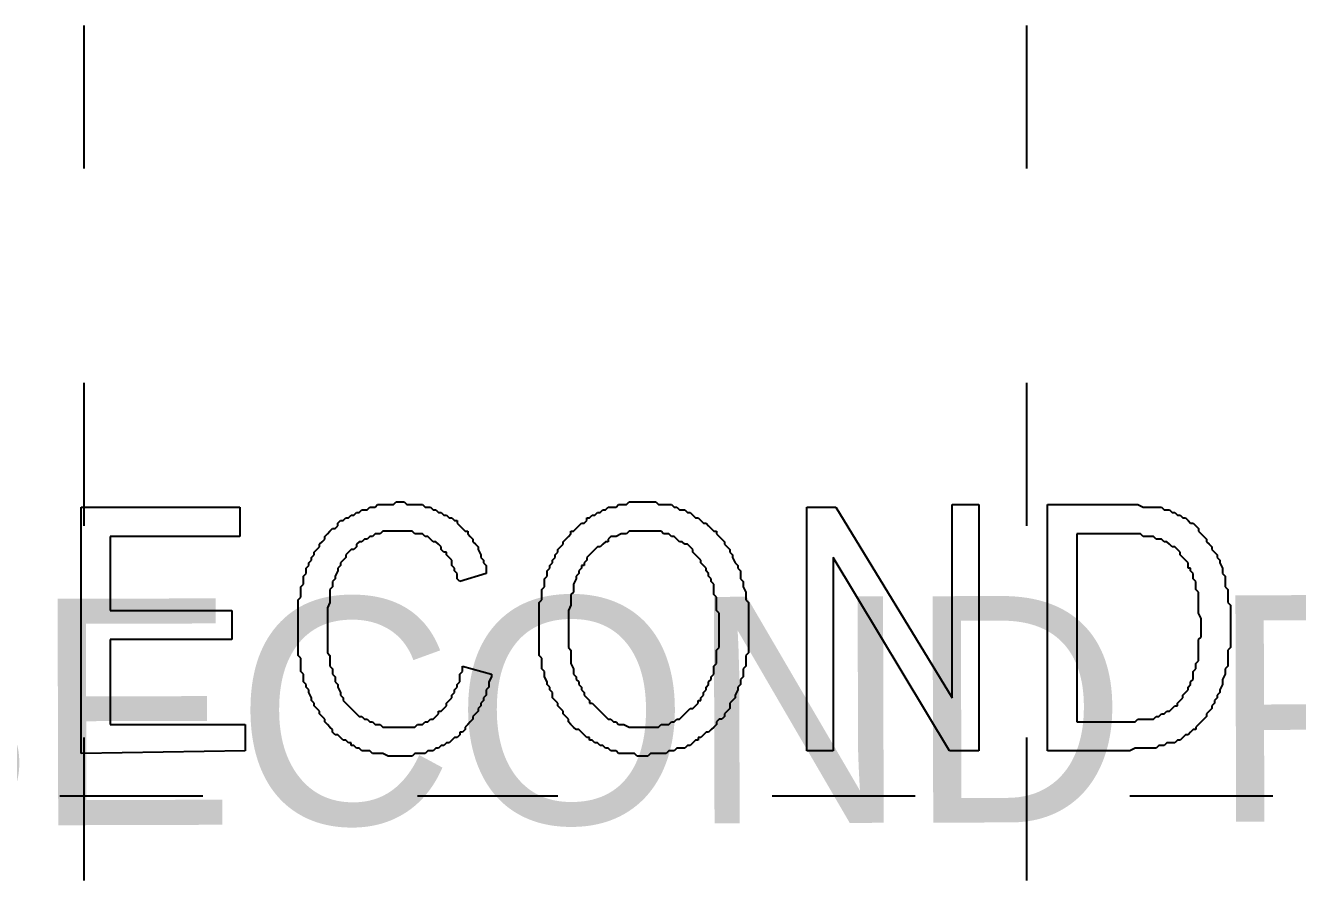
# Model space of a CAD drawing. Header units: millimetres. Extents: x 30 to 56197, y -4580 to 38782.
# Drawn here: x 5557 to 8383, y 5965 to 7865 of the extents above; entities that cross this region are included whole.
import ezdxf

# ---------------------------------------------------------------- set-up
doc = ezdxf.new("R2010")
doc.units = ezdxf.units.MM
doc.layers.add('A-ARCH-REF', color=8, linetype='CONTINUOUS')

msp = doc.modelspace()

# ---------------------------------------------------------------- linework, layer by layer
at = {"layer": 'A-ARCH-REF'}
for p, q in [((5686.2, 7865.4), (5686.2, 7547.6)), ((7781, 7865.4), (7781, 7547.6)), ((5686.2, 7071), (5686.2, 6753.3)), ((7781, 7071), (7781, 6753.3)), ((5680.3, 6247.2), (5680.3, 6794.4)), ((5680.3, 6794.4), (6033.4, 6794.4)), ((6033.4, 6794.4), (6033.4, 6729.7)), ((6298.2, 6782.7), (6304.1, 6788.6)), ((6304.1, 6788.6), (6310, 6788.6)), ((6310, 6788.6), (6315.9, 6788.6)), ((6315.9, 6788.6), (6321.7, 6794.4)), ((6321.7, 6794.4), (6327.6, 6794.4)), ((6327.6, 6794.4), (6333.5, 6794.4)), ((6333.5, 6794.4), (6339.4, 6800.3)), ((6339.4, 6800.3), (6345.3, 6800.3)), ((6345.3, 6800.3), (6351.2, 6800.3)), ((6351.2, 6800.3), (6362.9, 6800.3)), ((6362.9, 6800.3), (6368.8, 6800.3)), ((6368.8, 6800.3), (6374.7, 6800.3)), ((6374.7, 6800.3), (6380.6, 6806.2)), ((6380.6, 6806.2), (6386.5, 6806.2)), ((6386.5, 6806.2), (6392.3, 6806.2)), ((6392.3, 6806.2), (6398.2, 6806.2)), ((6398.2, 6806.2), (6404.1, 6800.3)), ((6404.1, 6800.3), (6410, 6800.3)), ((6410, 6800.3), (6421.8, 6800.3)), ((6421.8, 6800.3), (6427.7, 6800.3)), ((6427.7, 6800.3), (6433.5, 6800.3)), ((6433.5, 6800.3), (6439.4, 6800.3)), ((6439.4, 6800.3), (6445.3, 6794.4)), ((6445.3, 6794.4), (6451.2, 6794.4)), ((6451.2, 6794.4), (6457.1, 6794.4)), ((6457.1, 6794.4), (6463, 6788.6)), ((6463, 6788.6), (6468.8, 6788.6)), ((6468.8, 6788.6), (6474.7, 6782.7)), ((6833.7, 6782.7), (6839.6, 6788.6)), ((6839.6, 6788.6), (6845.4, 6788.6)), ((6845.4, 6788.6), (6851.3, 6794.4)), ((6851.3, 6794.4), (6857.2, 6794.4)), ((6857.2, 6794.4), (6869, 6794.4)), ((6869, 6794.4), (6874.9, 6800.3)), ((6874.9, 6800.3), (6880.7, 6800.3)), ((6880.7, 6800.3), (6886.6, 6800.3)), ((6886.6, 6800.3), (6892.5, 6800.3)), ((6892.5, 6800.3), (6898.4, 6806.2)), ((6898.4, 6806.2), (6904.3, 6806.2)), ((6904.3, 6806.2), (6916.1, 6806.2)), ((6916.1, 6806.2), (6921.9, 6806.2)), ((6921.9, 6806.2), (6927.8, 6806.2)), ((6927.8, 6806.2), (6939.6, 6806.2)), ((6939.6, 6806.2), (6945.5, 6806.2)), ((6945.5, 6806.2), (6951.4, 6806.2)), ((6951.4, 6806.2), (6957.2, 6806.2)), ((6957.2, 6806.2), (6963.1, 6800.3)), ((6963.1, 6800.3), (6969, 6800.3)), ((6969, 6800.3), (6980.8, 6800.3)), ((6980.8, 6800.3), (6986.7, 6800.3)), ((6986.7, 6800.3), (6992.5, 6800.3)), ((6992.5, 6800.3), (6998.4, 6794.4)), ((6998.4, 6794.4), (7004.3, 6794.4)), ((7004.3, 6794.4), (7010.2, 6788.6)), ((7010.2, 6788.6), (7016.1, 6788.6)), ((7016.1, 6788.6), (7022, 6788.6)), ((7022, 6788.6), (7027.9, 6782.7)), ((7292.7, 6253.1), (7292.7, 6794.4)), ((7292.7, 6794.4), (7357.4, 6794.4)), ((7357.4, 6794.4), (7616.3, 6370.8)), ((7616.3, 6370.8), (7616.3, 6800.3)), ((7616.3, 6800.3), (7675.1, 6800.3)), ((7675.1, 6800.3), (7675.1, 6253.1)), ((7828.1, 6253.1), (7828.1, 6800.3)), ((7828.1, 6800.3), (7998.8, 6800.3)), ((7998.8, 6800.3), (8004.7, 6800.3)), ((8004.7, 6800.3), (8016.4, 6800.3)), ((8016.4, 6800.3), (8022.3, 6800.3)), ((8022.3, 6800.3), (8028.2, 6800.3)), ((8028.2, 6800.3), (8040, 6794.4)), ((8040, 6794.4), (8045.8, 6794.4)), ((8045.8, 6794.4), (8051.7, 6794.4)), ((8051.7, 6794.4), (8057.6, 6794.4)), ((8057.6, 6794.4), (8063.5, 6794.4)), ((8063.5, 6794.4), (8069.4, 6794.4)), ((8069.4, 6794.4), (8075.3, 6794.4)), ((8075.3, 6794.4), (8081.2, 6794.4)), ((8081.2, 6794.4), (8087, 6788.6)), ((8087, 6788.6), (8092.9, 6788.6)), ((8092.9, 6788.6), (8098.8, 6788.6)), ((8098.8, 6788.6), (8104.7, 6782.7)), ((6251.1, 6759.1), (6257, 6765)), ((6251.1, 6753.3), (6251.1, 6759.1)), ((6257, 6765), (6262.9, 6765)), ((6262.9, 6765), (6268.8, 6770.9)), ((6268.8, 6770.9), (6274.7, 6770.9)), ((6274.7, 6770.9), (6280.5, 6776.8)), ((6280.5, 6776.8), (6286.4, 6776.8)), ((6286.4, 6776.8), (6292.3, 6782.7)), ((6292.3, 6782.7), (6298.2, 6782.7)), ((6474.7, 6782.7), (6480.6, 6782.7)), ((6480.6, 6782.7), (6486.5, 6776.8)), ((6486.5, 6776.8), (6492.4, 6776.8)), ((6492.4, 6776.8), (6498.3, 6770.9)), ((6498.3, 6770.9), (6504.1, 6770.9)), ((6504.1, 6770.9), (6510, 6765)), ((6510, 6765), (6515.9, 6765)), ((6515.9, 6765), (6515.9, 6759.1)), ((6515.9, 6759.1), (6521.8, 6753.3)), ((6786.6, 6753.3), (6792.5, 6759.1)), ((6792.5, 6759.1), (6798.4, 6759.1)), ((6798.4, 6759.1), (6804.3, 6765)), ((6804.3, 6765), (6804.3, 6770.9)), ((6804.3, 6770.9), (6810.1, 6770.9)), ((6810.1, 6770.9), (6816, 6776.8)), ((6816, 6776.8), (6821.9, 6776.8)), ((6821.9, 6776.8), (6827.8, 6782.7)), ((6827.8, 6782.7), (6833.7, 6782.7)), ((7027.9, 6782.7), (7033.7, 6782.7)), ((7033.7, 6782.7), (7039.6, 6776.8)), ((7039.6, 6776.8), (7045.5, 6770.9)), ((7045.5, 6770.9), (7051.4, 6770.9)), ((7051.4, 6770.9), (7057.3, 6765)), ((7057.3, 6765), (7063.2, 6759.1)), ((7063.2, 6759.1), (7069, 6759.1)), ((7069, 6759.1), (7074.9, 6753.3)), ((8104.7, 6782.7), (8110.6, 6782.7)), ((8110.6, 6782.7), (8116.5, 6776.8)), ((8116.5, 6776.8), (8122.3, 6776.8)), ((8122.3, 6776.8), (8128.2, 6770.9)), ((8128.2, 6770.9), (8134.1, 6770.9)), ((8134.1, 6770.9), (8140, 6765)), ((8140, 6765), (8145.9, 6759.1)), ((8145.9, 6759.1), (8151.8, 6759.1)), ((8151.8, 6759.1), (8157.6, 6753.3)), ((6033.4, 6729.7), (5745.1, 6729.7)), ((5745.1, 6729.7), (5745.1, 6565)), ((6221.7, 6729.7), (6227.6, 6735.6)), ((6221.7, 6723.8), (6221.7, 6729.7)), ((6227.6, 6735.6), (6233.5, 6741.5)), ((6233.5, 6741.5), (6239.4, 6747.4)), ((6239.4, 6747.4), (6245.2, 6747.4)), ((6245.2, 6747.4), (6251.1, 6753.3)), ((6321.7, 6729.7), (6315.9, 6723.8)), ((6327.6, 6729.7), (6321.7, 6729.7)), ((6333.5, 6735.6), (6327.6, 6729.7)), ((6339.4, 6735.6), (6333.5, 6735.6)), ((6345.3, 6735.6), (6339.4, 6735.6)), ((6351.2, 6741.5), (6345.3, 6735.6)), ((6362.9, 6741.5), (6351.2, 6741.5)), ((6368.8, 6741.5), (6362.9, 6741.5)), ((6374.7, 6741.5), (6368.8, 6741.5)), ((6380.6, 6741.5), (6374.7, 6741.5)), ((6386.5, 6741.5), (6380.6, 6741.5)), ((6398.2, 6741.5), (6386.5, 6741.5)), ((6404.1, 6741.5), (6398.2, 6741.5)), ((6410, 6741.5), (6404.1, 6741.5)), ((6415.9, 6741.5), (6410, 6741.5)), ((6421.8, 6735.6), (6415.9, 6741.5)), ((6427.7, 6735.6), (6421.8, 6735.6)), ((6439.4, 6735.6), (6427.7, 6735.6)), ((6445.3, 6729.7), (6439.4, 6735.6)), ((6451.2, 6729.7), (6445.3, 6729.7)), ((6457.1, 6723.8), (6451.2, 6729.7)), ((6521.8, 6753.3), (6527.7, 6747.4)), ((6527.7, 6747.4), (6533.6, 6741.5)), ((6533.6, 6741.5), (6539.5, 6741.5)), ((6539.5, 6741.5), (6539.5, 6735.6)), ((6539.5, 6735.6), (6545.3, 6729.7)), ((6545.3, 6729.7), (6551.2, 6723.8)), ((6757.2, 6723.8), (6763.1, 6729.7)), ((6763.1, 6729.7), (6768.9, 6735.6)), ((6768.9, 6735.6), (6768.9, 6741.5)), ((6768.9, 6741.5), (6774.8, 6741.5)), ((6774.8, 6741.5), (6780.7, 6747.4)), ((6780.7, 6747.4), (6786.6, 6753.3)), ((6857.2, 6729.7), (6851.3, 6723.8)), ((6863.1, 6729.7), (6857.2, 6729.7)), ((6869, 6729.7), (6863.1, 6729.7)), ((6880.7, 6735.6), (6869, 6729.7)), ((6886.6, 6735.6), (6880.7, 6735.6)), ((6892.5, 6735.6), (6886.6, 6735.6)), ((6898.4, 6741.5), (6892.5, 6735.6)), ((6904.3, 6741.5), (6898.4, 6741.5)), ((6910.2, 6741.5), (6904.3, 6741.5)), ((6916.1, 6741.5), (6910.2, 6741.5)), ((6921.9, 6741.5), (6916.1, 6741.5)), ((6927.8, 6741.5), (6921.9, 6741.5)), ((6933.7, 6741.5), (6927.8, 6741.5)), ((6939.6, 6741.5), (6933.7, 6741.5)), ((6951.4, 6741.5), (6939.6, 6741.5)), ((6957.2, 6741.5), (6951.4, 6741.5)), ((6963.1, 6741.5), (6957.2, 6741.5)), ((6969, 6741.5), (6963.1, 6741.5)), ((6974.9, 6735.6), (6969, 6741.5)), ((6980.8, 6735.6), (6974.9, 6735.6)), ((6986.7, 6735.6), (6980.8, 6735.6)), ((6992.5, 6729.7), (6986.7, 6735.6)), ((6998.4, 6729.7), (6992.5, 6729.7)), ((7004.3, 6723.8), (6998.4, 6729.7)), ((7074.9, 6753.3), (7080.8, 6747.4)), ((7080.8, 6747.4), (7086.7, 6741.5)), ((7086.7, 6741.5), (7092.6, 6741.5)), ((7092.6, 6741.5), (7092.6, 6735.6)), ((7092.6, 6735.6), (7098.5, 6729.7)), ((7098.5, 6729.7), (7104.4, 6723.8)), ((7998.8, 6735.6), (7892.9, 6735.6)), ((7892.9, 6735.6), (7892.9, 6317.8)), ((8010.5, 6735.6), (7998.8, 6735.6)), ((8016.4, 6735.6), (8010.5, 6735.6)), ((8028.2, 6735.6), (8016.4, 6735.6)), ((8034.1, 6735.6), (8028.2, 6735.6)), ((8040, 6729.7), (8034.1, 6735.6)), ((8045.8, 6729.7), (8040, 6729.7)), ((8051.7, 6729.7), (8045.8, 6729.7)), ((8057.6, 6729.7), (8051.7, 6729.7)), ((8063.5, 6729.7), (8057.6, 6729.7)), ((8069.4, 6723.8), (8063.5, 6729.7)), ((8157.6, 6753.3), (8163.5, 6747.4)), ((8163.5, 6747.4), (8163.5, 6741.5)), ((8163.5, 6741.5), (8169.4, 6735.6)), ((8169.4, 6735.6), (8175.3, 6729.7)), ((8175.3, 6729.7), (8181.2, 6723.8)), ((6198.2, 6694.4), (6204, 6700.3)), ((6204, 6700.3), (6209.9, 6706.2)), ((6209.9, 6712.1), (6215.8, 6717.9)), ((6209.9, 6706.2), (6209.9, 6712.1)), ((6215.8, 6717.9), (6221.7, 6723.8)), ((6280.5, 6700.3), (6274.7, 6694.4)), ((6286.4, 6700.3), (6280.5, 6700.3)), ((6292.3, 6706.2), (6286.4, 6700.3)), ((6298.2, 6717.9), (6292.3, 6712.1)), ((6292.3, 6712.1), (6292.3, 6706.2)), ((6304.1, 6717.9), (6298.2, 6717.9)), ((6310, 6723.8), (6304.1, 6717.9)), ((6315.9, 6723.8), (6310, 6723.8)), ((6463, 6717.9), (6457.1, 6723.8)), ((6468.8, 6717.9), (6463, 6717.9)), ((6474.7, 6712.1), (6468.8, 6717.9)), ((6480.6, 6706.2), (6474.7, 6712.1)), ((6480.6, 6700.3), (6480.6, 6706.2)), ((6486.5, 6694.4), (6480.6, 6700.3)), ((6551.2, 6723.8), (6551.2, 6717.9)), ((6551.2, 6717.9), (6557.1, 6712.1)), ((6557.1, 6712.1), (6563, 6706.2)), ((6563, 6706.2), (6563, 6700.3)), ((6563, 6700.3), (6568.9, 6688.5)), ((6739.5, 6700.3), (6745.4, 6706.2)), ((6739.5, 6694.4), (6739.5, 6700.3)), ((6745.4, 6706.2), (6751.3, 6712.1)), ((6751.3, 6717.9), (6757.2, 6723.8)), ((6751.3, 6712.1), (6751.3, 6717.9)), ((6821.9, 6700.3), (6816, 6694.4)), ((6827.8, 6706.2), (6821.9, 6700.3)), ((6833.7, 6706.2), (6827.8, 6706.2)), ((6839.6, 6712.1), (6833.7, 6706.2)), ((6845.4, 6717.9), (6839.6, 6712.1)), ((6851.3, 6717.9), (6845.4, 6717.9)), ((6851.3, 6723.8), (6851.3, 6717.9)), ((7010.2, 6717.9), (7004.3, 6723.8)), ((7016.1, 6717.9), (7010.2, 6717.9)), ((7022, 6712.1), (7016.1, 6717.9)), ((7027.9, 6712.1), (7022, 6712.1)), ((7033.7, 6706.2), (7027.9, 6712.1)), ((7039.6, 6700.3), (7033.7, 6706.2)), ((7039.6, 6694.4), (7039.6, 6700.3)), ((7104.4, 6723.8), (7110.2, 6717.9)), ((7110.2, 6717.9), (7110.2, 6712.1)), ((7110.2, 6712.1), (7116.1, 6706.2)), ((7116.1, 6706.2), (7122, 6700.3)), ((7122, 6700.3), (7122, 6694.4)), ((8075.3, 6723.8), (8069.4, 6723.8)), ((8081.2, 6723.8), (8075.3, 6723.8)), ((8087, 6717.9), (8081.2, 6723.8)), ((8092.9, 6717.9), (8087, 6717.9)), ((8098.8, 6712.1), (8092.9, 6717.9)), ((8104.7, 6706.2), (8098.8, 6712.1)), ((8110.6, 6706.2), (8104.7, 6706.2)), ((8116.5, 6700.3), (8110.6, 6706.2)), ((8122.3, 6694.4), (8116.5, 6700.3)), ((8181.2, 6723.8), (8181.2, 6717.9)), ((8181.2, 6717.9), (8187.1, 6712.1)), ((8187.1, 6712.1), (8193, 6706.2)), ((8193, 6706.2), (8193, 6700.3)), ((8193, 6700.3), (8198.8, 6694.4)), ((6186.4, 6670.9), (6192.3, 6676.8)), ((6192.3, 6682.6), (6198.2, 6688.5)), ((6192.3, 6676.8), (6192.3, 6682.6)), ((6198.2, 6688.5), (6198.2, 6694.4)), ((6262.9, 6676.8), (6257, 6670.9)), ((6268.8, 6682.6), (6262.9, 6676.8)), ((6274.7, 6694.4), (6268.8, 6688.5)), ((6268.8, 6688.5), (6268.8, 6682.6)), ((6492.4, 6694.4), (6486.5, 6694.4)), ((6492.4, 6688.5), (6492.4, 6694.4)), ((6498.3, 6682.6), (6492.4, 6688.5)), ((6504.1, 6676.8), (6498.3, 6682.6)), ((6504.1, 6665), (6504.1, 6676.8)), ((6568.9, 6688.5), (6568.9, 6682.6)), ((6568.9, 6682.6), (6574.8, 6676.8)), ((6574.8, 6676.8), (6574.8, 6670.9)), ((6727.8, 6676.8), (6733.6, 6682.6)), ((6727.8, 6670.9), (6727.8, 6676.8)), ((6733.6, 6688.5), (6739.5, 6694.4)), ((6733.6, 6682.6), (6733.6, 6688.5)), ((6804.3, 6676.8), (6798.4, 6670.9)), ((6810.1, 6688.5), (6804.3, 6682.6)), ((6804.3, 6682.6), (6804.3, 6676.8)), ((6816, 6694.4), (6810.1, 6688.5)), ((7045.5, 6688.5), (7039.6, 6694.4)), ((7051.4, 6682.6), (7045.5, 6688.5)), ((7057.3, 6676.8), (7051.4, 6682.6)), ((7057.3, 6670.9), (7057.3, 6676.8)), ((7122, 6694.4), (7127.9, 6688.5)), ((7127.9, 6688.5), (7127.9, 6682.6)), ((7127.9, 6682.6), (7133.8, 6670.9)), ((7610.4, 6253.1), (7351.5, 6682.6)), ((7351.5, 6682.6), (7351.5, 6253.1)), ((8122.3, 6688.5), (8122.3, 6694.4)), ((8128.2, 6682.6), (8122.3, 6688.5)), ((8134.1, 6676.8), (8128.2, 6682.6)), ((8140, 6670.9), (8134.1, 6676.8)), ((8198.8, 6694.4), (8204.7, 6688.5)), ((8204.7, 6688.5), (8204.7, 6682.6)), ((8204.7, 6682.6), (8210.6, 6676.8)), ((8210.6, 6676.8), (8210.6, 6670.9)), ((6174.6, 6641.5), (6180.5, 6647.3)), ((6180.5, 6659.1), (6186.4, 6665)), ((6180.5, 6653.2), (6180.5, 6659.1)), ((6180.5, 6647.3), (6180.5, 6653.2)), ((6186.4, 6665), (6186.4, 6670.9)), ((6251.1, 6653.2), (6245.2, 6641.5)), ((6257, 6665), (6251.1, 6659.1)), ((6251.1, 6659.1), (6251.1, 6653.2)), ((6257, 6670.9), (6257, 6665)), ((6510, 6659.1), (6504.1, 6665)), ((6510, 6653.2), (6510, 6659.1)), ((6515.9, 6647.3), (6510, 6653.2)), ((6515.9, 6635.6), (6515.9, 6647.3)), ((6580.6, 6647.3), (6521.8, 6629.7)), ((6574.8, 6670.9), (6580.6, 6665)), ((6580.6, 6665), (6580.6, 6653.2)), ((6580.6, 6653.2), (6580.6, 6647.3)), ((6716, 6653.2), (6721.9, 6659.1)), ((6716, 6647.3), (6716, 6653.2)), ((6716, 6641.5), (6716, 6647.3)), ((6721.9, 6665), (6727.8, 6670.9)), ((6721.9, 6659.1), (6721.9, 6665)), ((6786.6, 6647.3), (6780.7, 6641.5)), ((6792.5, 6659.1), (6786.6, 6653.2)), ((6786.6, 6653.2), (6786.6, 6647.3)), ((6798.4, 6665), (6792.5, 6665)), ((6792.5, 6665), (6792.5, 6659.1)), ((6798.4, 6670.9), (6798.4, 6665)), ((7063.2, 6665), (7057.3, 6670.9)), ((7069, 6659.1), (7063.2, 6665)), ((7069, 6653.2), (7069, 6659.1)), ((7074.9, 6647.3), (7069, 6653.2)), ((7074.9, 6641.5), (7074.9, 6647.3)), ((7133.8, 6670.9), (7139.7, 6665)), ((7139.7, 6665), (7139.7, 6659.1)), ((7139.7, 6659.1), (7145.5, 6653.2)), ((7145.5, 6653.2), (7145.5, 6641.5)), ((8140, 6665), (8140, 6670.9)), ((8140, 6659.1), (8140, 6665)), ((8145.9, 6659.1), (8140, 6659.1)), ((8145.9, 6653.2), (8145.9, 6659.1)), ((8151.8, 6647.3), (8145.9, 6653.2)), ((8151.8, 6641.5), (8151.8, 6647.3)), ((8210.6, 6670.9), (8216.5, 6659.1)), ((8216.5, 6659.1), (8216.5, 6653.2)), ((8216.5, 6653.2), (8216.5, 6647.3)), ((8216.5, 6647.3), (8222.4, 6641.5)), ((6168.7, 6617.9), (6174.6, 6623.8)), ((6168.7, 6612), (6168.7, 6617.9)), ((6174.6, 6629.7), (6174.6, 6641.5)), ((6174.6, 6623.8), (6174.6, 6629.7)), ((6239.4, 6617.9), (6233.5, 6612)), ((6245.2, 6635.6), (6239.4, 6629.7)), ((6239.4, 6629.7), (6239.4, 6623.8)), ((6239.4, 6623.8), (6239.4, 6617.9)), ((6245.2, 6641.5), (6245.2, 6635.6)), ((6521.8, 6629.7), (6515.9, 6635.6)), ((6704.2, 6612), (6710.1, 6617.9)), ((6710.1, 6635.6), (6716, 6641.5)), ((6710.1, 6623.8), (6710.1, 6635.6)), ((6710.1, 6617.9), (6710.1, 6623.8)), ((6780.7, 6635.6), (6774.8, 6623.8)), ((6774.8, 6623.8), (6774.8, 6617.9)), ((6774.8, 6617.9), (6774.8, 6612)), ((6780.7, 6641.5), (6780.7, 6635.6)), ((7080.8, 6635.6), (7074.9, 6641.5)), ((7080.8, 6629.7), (7080.8, 6635.6)), ((7086.7, 6623.8), (7080.8, 6629.7)), ((7086.7, 6617.9), (7086.7, 6623.8)), ((7086.7, 6606.1), (7086.7, 6617.9)), ((7145.5, 6641.5), (7145.5, 6635.6)), ((7145.5, 6635.6), (7151.4, 6629.7)), ((7151.4, 6629.7), (7151.4, 6623.8)), ((7151.4, 6623.8), (7151.4, 6617.9)), ((7151.4, 6617.9), (7157.3, 6606.1)), ((8151.8, 6635.6), (8151.8, 6641.5)), ((8157.6, 6629.7), (8151.8, 6635.6)), ((8157.6, 6617.9), (8157.6, 6629.7)), ((8157.6, 6612), (8157.6, 6617.9)), ((8222.4, 6641.5), (8222.4, 6635.6)), ((8222.4, 6635.6), (8222.4, 6623.8)), ((8222.4, 6623.8), (8222.4, 6617.9)), ((8222.4, 6617.9), (8228.3, 6612)), ((6162.9, 6588.5), (6168.7, 6594.4)), ((6162.9, 6582.6), (6162.9, 6588.5)), ((6168.7, 6606.1), (6168.7, 6612)), ((6168.7, 6594.4), (6168.7, 6606.1)), ((6233.5, 6612), (6233.5, 6600.3)), ((6233.5, 6600.3), (6233.5, 6594.4)), ((6233.5, 6594.4), (6233.5, 6588.5)), ((6233.5, 6588.5), (6233.5, 6582.6)), ((6698.3, 6582.6), (6704.2, 6588.5)), ((6704.2, 6606.1), (6704.2, 6612)), ((6704.2, 6600.3), (6704.2, 6606.1)), ((6704.2, 6588.5), (6704.2, 6600.3)), ((6774.8, 6606.1), (6768.9, 6600.3)), ((6768.9, 6600.3), (6768.9, 6588.5)), ((6768.9, 6588.5), (6768.9, 6582.6)), ((6774.8, 6612), (6774.8, 6606.1)), ((7086.7, 6600.3), (7086.7, 6606.1)), ((7092.6, 6594.4), (7086.7, 6600.3)), ((7092.6, 6588.5), (7092.6, 6594.4)), ((7092.6, 6576.7), (7092.6, 6588.5)), ((7157.3, 6606.1), (7157.3, 6600.3)), ((7157.3, 6600.3), (7157.3, 6594.4)), ((7157.3, 6594.4), (7157.3, 6588.5)), ((7157.3, 6588.5), (7163.2, 6582.6)), ((8163.5, 6606.1), (8157.6, 6612)), ((8163.5, 6600.3), (8163.5, 6606.1)), ((8163.5, 6588.5), (8163.5, 6600.3)), ((8163.5, 6582.6), (8163.5, 6588.5)), ((8228.3, 6612), (8228.3, 6606.1)), ((8228.3, 6606.1), (8228.3, 6600.3)), ((8228.3, 6600.3), (8228.3, 6588.5)), ((8228.3, 6588.5), (8228.3, 6582.6)), ((5745.1, 6565), (6015.7, 6565)), ((6015.7, 6565), (6015.7, 6500.2)), ((6162.9, 6576.7), (6162.9, 6582.6)), ((6162.9, 6565), (6162.9, 6576.7)), ((6162.9, 6559.1), (6162.9, 6565)), ((6162.9, 6553.2), (6162.9, 6559.1)), ((6233.5, 6582.6), (6227.6, 6570.8)), ((6227.6, 6570.8), (6227.6, 6565)), ((6227.6, 6565), (6227.6, 6559.1)), ((6227.6, 6559.1), (6227.6, 6553.2)), ((6698.3, 6576.7), (6698.3, 6582.6)), ((6698.3, 6565), (6698.3, 6576.7)), ((6698.3, 6559.1), (6698.3, 6565)), ((6698.3, 6553.2), (6698.3, 6559.1)), ((6768.9, 6576.7), (6763.1, 6565)), ((6763.1, 6565), (6763.1, 6559.1)), ((6763.1, 6559.1), (6763.1, 6547.3)), ((6768.9, 6582.6), (6768.9, 6576.7)), ((7092.6, 6570.8), (7092.6, 6576.7)), ((7092.6, 6565), (7092.6, 6570.8)), ((7098.5, 6559.1), (7092.6, 6565)), ((7098.5, 6547.3), (7098.5, 6559.1)), ((7163.2, 6582.6), (7163.2, 6570.8)), ((7163.2, 6570.8), (7163.2, 6565)), ((7163.2, 6565), (7163.2, 6559.1)), ((7163.2, 6559.1), (7163.2, 6547.3)), ((8163.5, 6576.7), (8163.5, 6582.6)), ((8163.5, 6565), (8163.5, 6576.7)), ((8163.5, 6559.1), (8163.5, 6565)), ((8169.4, 6547.3), (8163.5, 6559.1)), ((8228.3, 6582.6), (8234.1, 6576.7)), ((8234.1, 6576.7), (8234.1, 6565)), ((8234.1, 6565), (8234.1, 6559.1)), ((8234.1, 6559.1), (8234.1, 6553.2)), ((6162.9, 6541.4), (6162.9, 6553.2)), ((6162.9, 6535.5), (6162.9, 6541.4)), ((6162.9, 6523.8), (6162.9, 6535.5)), ((6227.6, 6553.2), (6227.6, 6541.4)), ((6227.6, 6541.4), (6227.6, 6535.5)), ((6227.6, 6535.5), (6227.6, 6529.6)), ((6227.6, 6529.6), (6227.6, 6517.9)), ((6698.3, 6541.4), (6698.3, 6553.2)), ((6698.3, 6535.5), (6698.3, 6541.4)), ((6698.3, 6523.8), (6698.3, 6535.5)), ((6763.1, 6547.3), (6763.1, 6541.4)), ((6763.1, 6541.4), (6763.1, 6529.6)), ((6763.1, 6529.6), (6763.1, 6523.8)), ((7098.5, 6541.4), (7098.5, 6547.3)), ((7098.5, 6535.5), (7098.5, 6541.4)), ((7098.5, 6523.8), (7098.5, 6535.5)), ((7163.2, 6547.3), (7163.2, 6541.4)), ((7163.2, 6541.4), (7163.2, 6535.5)), ((7163.2, 6535.5), (7163.2, 6523.8)), ((8169.4, 6541.4), (8169.4, 6547.3)), ((8169.4, 6529.7), (8169.4, 6541.4)), ((8169.4, 6523.8), (8169.4, 6529.7)), ((8234.1, 6553.2), (8234.1, 6541.4)), ((8234.1, 6541.4), (8234.1, 6535.5)), ((8234.1, 6535.5), (8234.1, 6529.7)), ((8234.1, 6529.7), (8234.1, 6523.8)), ((6162.9, 6517.9), (6162.9, 6523.8)), ((6162.9, 6512), (6162.9, 6517.9)), ((6162.9, 6506.1), (6162.9, 6512)), ((6162.9, 6494.3), (6162.9, 6506.1)), ((6227.6, 6517.9), (6227.6, 6512)), ((6227.6, 6512), (6227.6, 6500.2)), ((6698.3, 6517.9), (6698.3, 6523.8)), ((6698.3, 6512), (6698.3, 6517.9)), ((6698.3, 6506.1), (6698.3, 6512)), ((6698.3, 6494.3), (6698.3, 6506.1)), ((6763.1, 6523.8), (6763.1, 6517.9)), ((6763.1, 6517.9), (6763.1, 6506.1)), ((6763.1, 6506.1), (6763.1, 6500.2)), ((7098.5, 6517.9), (7098.5, 6523.8)), ((7098.5, 6512), (7098.5, 6517.9)), ((7098.5, 6500.2), (7098.5, 6512)), ((7163.2, 6523.8), (7163.2, 6517.9)), ((7163.2, 6517.9), (7163.2, 6506.1)), ((7163.2, 6506.1), (7163.2, 6500.2)), ((8163.5, 6500.2), (8169.4, 6506.1)), ((8169.4, 6512), (8169.4, 6523.8)), ((8169.4, 6506.1), (8169.4, 6512)), ((8234.1, 6523.8), (8234.1, 6512)), ((8234.1, 6512), (8234.1, 6506.1)), ((8234.1, 6506.1), (8234.1, 6500.2)), ((6015.7, 6500.2), (5745.1, 6500.2)), ((5745.1, 6500.2), (5745.1, 6311.9)), ((6162.9, 6488.5), (6162.9, 6494.3)), ((6162.9, 6482.6), (6162.9, 6488.5)), ((6162.9, 6470.8), (6162.9, 6482.6)), ((6227.6, 6500.2), (6227.6, 6494.3)), ((6227.6, 6494.3), (6227.6, 6488.5)), ((6227.6, 6488.5), (6227.6, 6476.7)), ((6227.6, 6476.7), (6227.6, 6470.8)), ((6698.3, 6488.5), (6698.3, 6494.3)), ((6698.3, 6482.6), (6698.3, 6488.5)), ((6698.3, 6470.8), (6698.3, 6482.6)), ((6763.1, 6500.2), (6763.1, 6488.5)), ((6763.1, 6488.5), (6763.1, 6482.6)), ((6763.1, 6482.6), (6768.9, 6476.7)), ((6768.9, 6476.7), (6768.9, 6464.9)), ((7092.6, 6476.7), (7098.5, 6482.6)), ((7092.6, 6470.8), (7092.6, 6476.7)), ((7098.5, 6494.3), (7098.5, 6500.2)), ((7098.5, 6482.6), (7098.5, 6494.3)), ((7163.2, 6500.2), (7163.2, 6494.3)), ((7163.2, 6494.3), (7163.2, 6482.6)), ((7163.2, 6482.6), (7163.2, 6476.7)), ((7163.2, 6476.7), (7163.2, 6470.8)), ((8163.5, 6488.5), (8163.5, 6500.2)), ((8163.5, 6482.6), (8163.5, 6488.5)), ((8163.5, 6476.7), (8163.5, 6482.6)), ((8163.5, 6464.9), (8163.5, 6476.7)), ((8234.1, 6482.6), (8228.3, 6476.7)), ((8228.3, 6476.7), (8228.3, 6464.9)), ((8234.1, 6500.2), (8234.1, 6488.5)), ((8234.1, 6488.5), (8234.1, 6482.6)), ((6162.9, 6464.9), (6162.9, 6470.8)), ((6168.7, 6459), (6162.9, 6464.9)), ((6168.7, 6453.2), (6168.7, 6459)), ((6168.7, 6441.4), (6168.7, 6453.2)), ((6227.6, 6470.8), (6233.5, 6464.9)), ((6233.5, 6464.9), (6233.5, 6459)), ((6233.5, 6459), (6233.5, 6447.3)), ((6233.5, 6447.3), (6233.5, 6441.4)), ((6698.3, 6464.9), (6698.3, 6470.8)), ((6704.2, 6459), (6698.3, 6464.9)), ((6704.2, 6453.2), (6704.2, 6459)), ((6704.2, 6447.3), (6704.2, 6453.2)), ((6704.2, 6435.5), (6704.2, 6447.3)), ((6768.9, 6464.9), (6768.9, 6459)), ((6768.9, 6459), (6768.9, 6453.2)), ((6768.9, 6453.2), (6768.9, 6447.3)), ((6768.9, 6447.3), (6774.8, 6435.5)), ((7086.7, 6441.4), (7092.6, 6447.3)), ((7092.6, 6459), (7092.6, 6470.8)), ((7092.6, 6453.2), (7092.6, 6459)), ((7092.6, 6447.3), (7092.6, 6453.2)), ((7163.2, 6470.8), (7157.3, 6464.9)), ((7157.3, 6464.9), (7157.3, 6453.2)), ((7157.3, 6453.2), (7157.3, 6447.3)), ((7157.3, 6447.3), (7157.3, 6441.4)), ((8157.6, 6447.3), (8163.5, 6453.2)), ((8157.6, 6441.4), (8157.6, 6447.3)), ((8163.5, 6459), (8163.5, 6464.9)), ((8163.5, 6453.2), (8163.5, 6459)), ((8228.3, 6464.9), (8228.3, 6459)), ((8228.3, 6459), (8228.3, 6453.2)), ((8228.3, 6453.2), (8228.3, 6447.3)), ((8228.3, 6447.3), (8228.3, 6441.4)), ((6168.7, 6435.5), (6168.7, 6441.4)), ((6168.7, 6429.6), (6168.7, 6435.5)), ((6174.6, 6423.7), (6168.7, 6429.6)), ((6174.6, 6417.8), (6174.6, 6423.7)), ((6174.6, 6406.1), (6174.6, 6417.8)), ((6233.5, 6441.4), (6239.4, 6435.5)), ((6239.4, 6435.5), (6239.4, 6429.6)), ((6239.4, 6429.6), (6239.4, 6423.7)), ((6239.4, 6423.7), (6245.2, 6417.8)), ((6245.2, 6417.8), (6245.2, 6406.1)), ((6521.8, 6423.7), (6527.7, 6429.6)), ((6521.8, 6417.8), (6521.8, 6423.7)), ((6521.8, 6406.1), (6521.8, 6417.8)), ((6527.7, 6441.4), (6592.4, 6423.7)), ((6527.7, 6429.6), (6527.7, 6441.4)), ((6592.4, 6417.8), (6586.5, 6406.1)), ((6592.4, 6423.7), (6592.4, 6417.8)), ((6710.1, 6429.6), (6704.2, 6435.5)), ((6710.1, 6423.7), (6710.1, 6429.6)), ((6710.1, 6417.8), (6710.1, 6423.7)), ((6716, 6406.1), (6710.1, 6417.8)), ((6774.8, 6435.5), (6774.8, 6429.6)), ((6774.8, 6429.6), (6774.8, 6423.7)), ((6774.8, 6423.7), (6780.7, 6417.8)), ((6780.7, 6417.8), (6780.7, 6412)), ((7080.8, 6417.8), (7086.7, 6423.7)), ((7080.8, 6412), (7080.8, 6417.8)), ((7086.7, 6435.5), (7086.7, 6441.4)), ((7086.7, 6423.7), (7086.7, 6435.5)), ((7151.4, 6417.8), (7145.5, 6412)), ((7157.3, 6441.4), (7151.4, 6435.5)), ((7151.4, 6435.5), (7151.4, 6423.7)), ((7151.4, 6423.7), (7151.4, 6417.8)), ((8151.8, 6429.6), (8157.6, 6435.5)), ((8151.8, 6423.7), (8151.8, 6429.6)), ((8151.8, 6412), (8151.8, 6423.7)), ((8157.6, 6435.5), (8157.6, 6441.4)), ((8222.4, 6423.7), (8216.5, 6412)), ((8228.3, 6441.4), (8222.4, 6435.5)), ((8222.4, 6435.5), (8222.4, 6423.7)), ((6180.5, 6400.2), (6174.6, 6406.1)), ((6180.5, 6394.3), (6180.5, 6400.2)), ((6186.4, 6388.4), (6180.5, 6394.3)), ((6186.4, 6382.5), (6186.4, 6388.4)), ((6245.2, 6406.1), (6251.1, 6400.2)), ((6251.1, 6400.2), (6251.1, 6394.3)), ((6251.1, 6394.3), (6257, 6382.5)), ((6510, 6388.4), (6515.9, 6394.3)), ((6510, 6382.5), (6510, 6388.4)), ((6515.9, 6400.2), (6521.8, 6406.1)), ((6515.9, 6394.3), (6515.9, 6400.2)), ((6586.5, 6394.3), (6580.6, 6388.4)), ((6580.6, 6388.4), (6580.6, 6376.7)), ((6586.5, 6406.1), (6586.5, 6400.2)), ((6586.5, 6400.2), (6586.5, 6394.3)), ((6716, 6400.2), (6716, 6406.1)), ((6721.9, 6394.3), (6716, 6400.2)), ((6721.9, 6388.4), (6721.9, 6394.3)), ((6727.8, 6382.5), (6721.9, 6388.4)), ((6780.7, 6412), (6786.6, 6406.1)), ((6786.6, 6406.1), (6786.6, 6400.2)), ((6786.6, 6400.2), (6792.5, 6394.3)), ((6792.5, 6394.3), (6792.5, 6388.4)), ((6792.5, 6388.4), (6798.4, 6382.5)), ((7063.2, 6382.5), (7069, 6388.4)), ((7069, 6394.3), (7074.9, 6400.2)), ((7069, 6388.4), (7069, 6394.3)), ((7074.9, 6406.1), (7080.8, 6412)), ((7074.9, 6400.2), (7074.9, 6406.1)), ((7139.7, 6388.4), (7133.8, 6376.7)), ((7145.5, 6400.2), (7139.7, 6394.3)), ((7139.7, 6394.3), (7139.7, 6388.4)), ((7145.5, 6412), (7145.5, 6406.1)), ((7145.5, 6406.1), (7145.5, 6400.2)), ((8134.1, 6382.5), (8140, 6388.4)), ((8140, 6394.3), (8145.9, 6400.2)), ((8140, 6388.4), (8140, 6394.3)), ((8145.9, 6406.1), (8151.8, 6412)), ((8145.9, 6400.2), (8145.9, 6406.1)), ((8216.5, 6400.2), (8210.6, 6388.4)), ((8210.6, 6388.4), (8210.6, 6382.5)), ((8216.5, 6412), (8216.5, 6406.1)), ((8216.5, 6406.1), (8216.5, 6400.2)), ((6192.3, 6370.8), (6186.4, 6382.5)), ((6192.3, 6364.9), (6192.3, 6370.8)), ((6198.2, 6359), (6192.3, 6364.9)), ((6257, 6382.5), (6257, 6376.7)), ((6257, 6376.7), (6262.9, 6370.8)), ((6262.9, 6370.8), (6262.9, 6364.9)), ((6262.9, 6364.9), (6268.8, 6359)), ((6492.4, 6359), (6498.3, 6364.9)), ((6498.3, 6364.9), (6504.1, 6370.8)), ((6504.1, 6376.7), (6510, 6382.5)), ((6504.1, 6370.8), (6504.1, 6376.7)), ((6574.8, 6364.9), (6568.9, 6359)), ((6580.6, 6376.7), (6574.8, 6370.8)), ((6574.8, 6370.8), (6574.8, 6364.9)), ((6727.8, 6376.7), (6727.8, 6382.5)), ((6727.8, 6370.8), (6727.8, 6376.7)), ((6733.6, 6364.9), (6727.8, 6370.8)), ((6739.5, 6359), (6733.6, 6364.9)), ((6798.4, 6382.5), (6798.4, 6376.7)), ((6798.4, 6376.7), (6804.3, 6370.8)), ((6804.3, 6370.8), (6810.1, 6364.9)), ((6810.1, 6364.9), (6810.1, 6359)), ((7051.4, 6359), (7051.4, 6364.9)), ((7051.4, 6364.9), (7057.3, 6364.9)), ((7057.3, 6370.8), (7063.2, 6376.7)), ((7057.3, 6364.9), (7057.3, 6370.8)), ((7063.2, 6376.7), (7063.2, 6382.5)), ((7127.9, 6364.9), (7122, 6359)), ((7133.8, 6370.8), (7127.9, 6364.9)), ((7133.8, 6376.7), (7133.8, 6370.8)), ((8116.5, 6359), (8122.3, 6364.9)), ((8122.3, 6364.9), (8128.2, 6370.8)), ((8128.2, 6376.7), (8134.1, 6382.5)), ((8128.2, 6370.8), (8128.2, 6376.7)), ((8204.7, 6370.8), (8198.8, 6364.9)), ((8198.8, 6364.9), (8198.8, 6359)), ((8210.6, 6382.5), (8204.7, 6376.7)), ((8204.7, 6376.7), (8204.7, 6370.8)), ((6198.2, 6353.1), (6198.2, 6359)), ((6204, 6347.2), (6198.2, 6353.1)), ((6209.9, 6341.4), (6204, 6347.2)), ((6209.9, 6335.5), (6209.9, 6341.4)), ((6215.8, 6329.6), (6209.9, 6335.5)), ((6268.8, 6359), (6274.7, 6353.1)), ((6274.7, 6353.1), (6280.5, 6347.2)), ((6280.5, 6347.2), (6286.4, 6341.4)), ((6286.4, 6341.4), (6292.3, 6335.5)), ((6292.3, 6335.5), (6298.2, 6329.6)), ((6468.8, 6329.6), (6474.7, 6335.5)), ((6474.7, 6335.5), (6474.7, 6341.4)), ((6474.7, 6341.4), (6480.6, 6341.4)), ((6480.6, 6341.4), (6486.5, 6347.2)), ((6486.5, 6347.2), (6492.4, 6353.1)), ((6492.4, 6353.1), (6492.4, 6359)), ((6557.1, 6335.5), (6551.2, 6329.6)), ((6563, 6341.4), (6557.1, 6335.5)), ((6568.9, 6353.1), (6563, 6347.2)), ((6563, 6347.2), (6563, 6341.4)), ((6568.9, 6359), (6568.9, 6353.1)), ((6739.5, 6353.1), (6739.5, 6359)), ((6745.4, 6347.2), (6739.5, 6353.1)), ((6751.3, 6341.4), (6745.4, 6347.2)), ((6751.3, 6335.5), (6751.3, 6341.4)), ((6757.2, 6329.6), (6751.3, 6335.5)), ((6810.1, 6359), (6816, 6359)), ((6816, 6359), (6821.9, 6353.1)), ((6821.9, 6353.1), (6827.8, 6347.2)), ((6827.8, 6347.2), (6833.7, 6341.4)), ((6833.7, 6341.4), (6839.6, 6335.5)), ((6839.6, 6335.5), (6845.4, 6329.6)), ((7016.1, 6329.6), (7022, 6335.5)), ((7022, 6335.5), (7027.9, 6341.4)), ((7027.9, 6341.4), (7033.7, 6347.2)), ((7033.7, 6347.2), (7039.6, 6347.2)), ((7039.6, 6347.2), (7045.5, 6353.1)), ((7045.5, 6353.1), (7051.4, 6359)), ((7116.1, 6341.4), (7110.2, 6335.5)), ((7110.2, 6335.5), (7110.2, 6329.6)), ((7122, 6347.2), (7116.1, 6341.4)), ((7122, 6359), (7122, 6347.2)), ((8075.3, 6329.6), (8081.2, 6335.5)), ((8081.2, 6335.5), (8087, 6335.5)), ((8087, 6335.5), (8092.9, 6341.4)), ((8092.9, 6341.4), (8098.8, 6341.4)), ((8098.8, 6341.4), (8104.7, 6347.2)), ((8104.7, 6347.2), (8110.6, 6353.1)), ((8110.6, 6353.1), (8116.5, 6353.1)), ((8116.5, 6353.1), (8116.5, 6359)), ((8187.1, 6341.4), (8181.2, 6335.5)), ((8181.2, 6335.5), (8181.2, 6329.6)), ((8193, 6347.2), (8187.1, 6341.4)), ((8198.8, 6359), (8193, 6353.1)), ((8193, 6353.1), (8193, 6347.2)), ((5745.1, 6311.9), (6045.2, 6311.9)), ((6045.2, 6311.9), (6045.2, 6253.1)), ((6221.7, 6323.7), (6215.8, 6329.6)), ((6221.7, 6317.8), (6221.7, 6323.7)), ((6227.6, 6311.9), (6221.7, 6317.8)), ((6233.5, 6306), (6227.6, 6311.9)), ((6239.4, 6300.2), (6233.5, 6306)), ((6298.2, 6329.6), (6304.1, 6329.6)), ((6304.1, 6329.6), (6310, 6323.7)), ((6310, 6323.7), (6315.9, 6323.7)), ((6315.9, 6323.7), (6321.7, 6317.8)), ((6321.7, 6317.8), (6327.6, 6317.8)), ((6327.6, 6317.8), (6333.5, 6311.9)), ((6333.5, 6311.9), (6339.4, 6311.9)), ((6339.4, 6311.9), (6345.3, 6311.9)), ((6345.3, 6311.9), (6351.2, 6306)), ((6351.2, 6306), (6357, 6306)), ((6357, 6306), (6362.9, 6306)), ((6362.9, 6306), (6368.8, 6306)), ((6368.8, 6306), (6380.6, 6306)), ((6380.6, 6306), (6386.5, 6306)), ((6386.5, 6306), (6392.3, 6306)), ((6392.3, 6306), (6398.2, 6306)), ((6398.2, 6306), (6404.1, 6306)), ((6404.1, 6306), (6415.9, 6306)), ((6415.9, 6306), (6421.8, 6306)), ((6421.8, 6306), (6427.7, 6311.9)), ((6427.7, 6311.9), (6433.5, 6311.9)), ((6433.5, 6311.9), (6439.4, 6311.9)), ((6439.4, 6311.9), (6445.3, 6317.8)), ((6445.3, 6317.8), (6451.2, 6317.8)), ((6451.2, 6317.8), (6457.1, 6323.7)), ((6457.1, 6323.7), (6463, 6323.7)), ((6463, 6323.7), (6468.8, 6329.6)), ((6539.5, 6311.9), (6533.6, 6306)), ((6533.6, 6306), (6533.6, 6300.2)), ((6545.3, 6317.8), (6539.5, 6311.9)), ((6551.2, 6323.7), (6545.3, 6317.8)), ((6551.2, 6329.6), (6551.2, 6323.7)), ((6763.1, 6323.7), (6757.2, 6329.6)), ((6763.1, 6317.8), (6763.1, 6323.7)), ((6768.9, 6311.9), (6763.1, 6317.8)), ((6774.8, 6306), (6768.9, 6311.9)), ((6780.7, 6300.2), (6774.8, 6306)), ((6845.4, 6329.6), (6851.3, 6323.7)), ((6851.3, 6323.7), (6857.2, 6323.7)), ((6857.2, 6323.7), (6863.1, 6317.8)), ((6863.1, 6317.8), (6869, 6317.8)), ((6869, 6317.8), (6874.9, 6311.9)), ((6874.9, 6311.9), (6880.7, 6311.9)), ((6880.7, 6311.9), (6886.6, 6311.9)), ((6886.6, 6311.9), (6898.4, 6306)), ((6898.4, 6306), (6904.3, 6306)), ((6904.3, 6306), (6910.2, 6306)), ((6910.2, 6306), (6916.1, 6306)), ((6916.1, 6306), (6921.9, 6306)), ((6921.9, 6306), (6927.8, 6306)), ((6927.8, 6306), (6933.7, 6306)), ((6933.7, 6306), (6939.6, 6306)), ((6939.6, 6306), (6945.5, 6306)), ((6945.5, 6306), (6951.4, 6306)), ((6951.4, 6306), (6957.2, 6306)), ((6957.2, 6306), (6963.1, 6306)), ((6963.1, 6306), (6969, 6311.9)), ((6969, 6311.9), (6974.9, 6311.9)), ((6974.9, 6311.9), (6986.7, 6311.9)), ((6986.7, 6311.9), (6992.5, 6317.8)), ((6992.5, 6317.8), (6998.4, 6317.8)), ((6998.4, 6317.8), (7004.3, 6323.7)), ((7004.3, 6323.7), (7010.2, 6323.7)), ((7010.2, 6323.7), (7016.1, 6329.6)), ((7086.7, 6306), (7080.8, 6300.2)), ((7092.6, 6311.9), (7086.7, 6306)), ((7098.5, 6323.7), (7092.6, 6317.8)), ((7092.6, 6317.8), (7092.6, 6311.9)), ((7104.4, 6323.7), (7098.5, 6323.7)), ((7110.2, 6329.6), (7104.4, 6323.7)), ((7892.9, 6317.8), (7998.8, 6317.8)), ((7998.8, 6317.8), (8010.5, 6317.8)), ((8010.5, 6317.8), (8016.4, 6317.8)), ((8016.4, 6317.8), (8022.3, 6317.8)), ((8022.3, 6317.8), (8028.2, 6323.7)), ((8028.2, 6323.7), (8040, 6323.7)), ((8040, 6323.7), (8045.8, 6323.7)), ((8045.8, 6323.7), (8051.7, 6323.7)), ((8051.7, 6323.7), (8057.6, 6323.7)), ((8057.6, 6323.7), (8063.5, 6323.7)), ((8063.5, 6323.7), (8069.4, 6329.6)), ((8069.4, 6329.6), (8075.3, 6329.6)), ((8163.5, 6311.9), (8157.6, 6306)), ((8157.6, 6306), (8157.6, 6300.2)), ((8169.4, 6317.8), (8163.5, 6311.9)), ((8175.3, 6323.7), (8169.4, 6317.8)), ((8181.2, 6329.6), (8175.3, 6323.7)), ((5686.2, 6282.5), (5686.2, 5964.8)), ((6239.4, 6294.3), (6239.4, 6300.2)), ((6245.2, 6288.4), (6239.4, 6294.3)), ((6251.1, 6288.4), (6245.2, 6288.4)), ((6257, 6282.5), (6251.1, 6288.4)), ((6262.9, 6276.6), (6257, 6282.5)), ((6268.8, 6276.6), (6262.9, 6276.6)), ((6274.7, 6270.7), (6268.8, 6276.6)), ((6504.1, 6276.6), (6498.3, 6270.7)), ((6510, 6282.5), (6504.1, 6276.6)), ((6515.9, 6282.5), (6510, 6282.5)), ((6521.8, 6288.4), (6515.9, 6282.5)), ((6527.7, 6294.3), (6521.8, 6294.3)), ((6521.8, 6294.3), (6521.8, 6288.4)), ((6533.6, 6300.2), (6527.7, 6294.3)), ((6786.6, 6300.2), (6780.7, 6300.2)), ((6792.5, 6294.3), (6786.6, 6300.2)), ((6798.4, 6288.4), (6792.5, 6294.3)), ((6804.3, 6282.5), (6798.4, 6288.4)), ((6810.1, 6282.5), (6804.3, 6282.5)), ((6810.1, 6276.6), (6810.1, 6282.5)), ((6816, 6276.6), (6810.1, 6276.6)), ((6821.9, 6270.7), (6816, 6276.6)), ((7045.5, 6276.6), (7039.6, 6270.7)), ((7051.4, 6276.6), (7045.5, 6276.6)), ((7057.3, 6282.5), (7051.4, 6282.5)), ((7051.4, 6282.5), (7051.4, 6276.6)), ((7063.2, 6288.4), (7057.3, 6282.5)), ((7069, 6294.3), (7063.2, 6288.4)), ((7074.9, 6294.3), (7069, 6294.3)), ((7080.8, 6300.2), (7074.9, 6294.3)), ((7781, 6282.5), (7781, 5964.8)), ((8116.5, 6276.6), (8110.6, 6270.7)), ((8122.3, 6276.6), (8116.5, 6276.6)), ((8128.2, 6282.5), (8122.3, 6276.6)), ((8134.1, 6288.4), (8128.2, 6282.5)), ((8140, 6288.4), (8134.1, 6288.4)), ((8145.9, 6294.3), (8140, 6288.4)), ((8151.8, 6300.2), (8145.9, 6294.3)), ((8157.6, 6300.2), (8151.8, 6300.2)), ((6045.2, 6253.1), (5680.3, 6247.2)), ((6280.5, 6270.7), (6274.7, 6270.7)), ((6280.5, 6264.9), (6280.5, 6270.7)), ((6286.4, 6264.9), (6280.5, 6264.9)), ((6292.3, 6259), (6286.4, 6264.9)), ((6298.2, 6259), (6292.3, 6259)), ((6304.1, 6253.1), (6298.2, 6259)), ((6310, 6253.1), (6304.1, 6253.1)), ((6321.7, 6253.1), (6310, 6253.1)), ((6327.6, 6247.2), (6321.7, 6253.1)), ((6333.5, 6247.2), (6327.6, 6247.2)), ((6339.4, 6247.2), (6333.5, 6247.2)), ((6345.3, 6247.2), (6339.4, 6247.2)), ((6351.2, 6247.2), (6345.3, 6247.2)), ((6362.9, 6241.3), (6351.2, 6247.2)), ((6421.8, 6247.2), (6415.9, 6241.3)), ((6433.5, 6247.2), (6421.8, 6247.2)), ((6439.4, 6247.2), (6433.5, 6247.2)), ((6445.3, 6247.2), (6439.4, 6247.2)), ((6451.2, 6253.1), (6445.3, 6247.2)), ((6457.1, 6253.1), (6451.2, 6253.1)), ((6463, 6253.1), (6457.1, 6253.1)), ((6468.8, 6259), (6463, 6253.1)), ((6474.7, 6259), (6468.8, 6259)), ((6480.6, 6264.9), (6474.7, 6259)), ((6486.5, 6264.9), (6480.6, 6264.9)), ((6492.4, 6270.7), (6486.5, 6264.9)), ((6498.3, 6270.7), (6492.4, 6270.7)), ((6827.8, 6270.7), (6821.9, 6270.7)), ((6833.7, 6264.9), (6827.8, 6270.7)), ((6839.6, 6264.9), (6833.7, 6264.9)), ((6845.4, 6259), (6839.6, 6264.9)), ((6851.3, 6259), (6845.4, 6259)), ((6857.2, 6253.1), (6851.3, 6259)), ((6863.1, 6253.1), (6857.2, 6253.1)), ((6869, 6253.1), (6863.1, 6253.1)), ((6874.9, 6247.2), (6869, 6253.1)), ((6880.7, 6247.2), (6874.9, 6247.2)), ((6892.5, 6247.2), (6880.7, 6247.2)), ((6898.4, 6247.2), (6892.5, 6247.2)), ((6904.3, 6247.2), (6898.4, 6247.2)), ((6910.2, 6247.2), (6904.3, 6247.2)), ((6916.1, 6241.3), (6910.2, 6247.2)), ((6945.5, 6247.2), (6939.6, 6241.3)), ((6957.2, 6247.2), (6945.5, 6247.2)), ((6963.1, 6247.2), (6957.2, 6247.2)), ((6969, 6247.2), (6963.1, 6247.2)), ((6974.9, 6247.2), (6969, 6247.2)), ((6980.8, 6247.2), (6974.9, 6247.2)), ((6986.7, 6253.1), (6980.8, 6247.2)), ((6992.5, 6253.1), (6986.7, 6253.1)), ((6998.4, 6253.1), (6992.5, 6253.1)), ((7004.3, 6259), (6998.4, 6253.1)), ((7010.2, 6259), (7004.3, 6259)), ((7022, 6259), (7010.2, 6259)), ((7027.9, 6264.9), (7022, 6259)), ((7033.7, 6264.9), (7027.9, 6264.9)), ((7039.6, 6270.7), (7033.7, 6264.9)), ((7351.5, 6253.1), (7292.7, 6253.1)), ((7675.1, 6253.1), (7610.4, 6253.1)), ((8004.7, 6253.1), (7828.1, 6253.1)), ((8010.5, 6253.1), (8004.7, 6253.1)), ((8022.3, 6259), (8010.5, 6253.1)), ((8028.2, 6259), (8022.3, 6259)), ((8034.1, 6259), (8028.2, 6259)), ((8040, 6259), (8034.1, 6259)), ((8045.8, 6259), (8040, 6259)), ((8051.7, 6259), (8045.8, 6259)), ((8063.5, 6259), (8051.7, 6259)), ((8069.4, 6259), (8063.5, 6259)), ((8075.3, 6264.9), (8069.4, 6259)), ((8081.2, 6264.9), (8075.3, 6264.9)), ((8087, 6264.9), (8081.2, 6264.9)), ((8092.9, 6270.7), (8087, 6264.9)), ((8104.7, 6270.7), (8092.9, 6270.7)), ((8110.6, 6270.7), (8104.7, 6270.7)), ((6368.8, 6241.3), (6362.9, 6241.3)), ((6374.7, 6241.3), (6368.8, 6241.3)), ((6380.6, 6241.3), (6374.7, 6241.3)), ((6392.3, 6241.3), (6380.6, 6241.3)), ((6398.2, 6241.3), (6392.3, 6241.3)), ((6404.1, 6241.3), (6398.2, 6241.3)), ((6410, 6241.3), (6404.1, 6241.3)), ((6415.9, 6241.3), (6410, 6241.3)), ((6921.9, 6241.3), (6916.1, 6241.3)), ((6933.7, 6241.3), (6921.9, 6241.3)), ((6939.6, 6241.3), (6933.7, 6241.3)), ((5633.3, 6153.1), (5951, 6153.1)), ((6427.7, 6153.1), (6739.5, 6153.1)), ((7216.2, 6153.1), (7533.9, 6153.1)), ((8010.5, 6153.1), (8328.3, 6153.1))]:
    msp.add_line(p, q, dxfattribs=at)

# ---------------------------------------------------------------- texts
msp.add_text('SECOND FLOOR', height=503.25, rotation=0.1702, dxfattribs=at).set_placement((5125.6, 6086.2))

doc.saveas('drawing.dxf')
